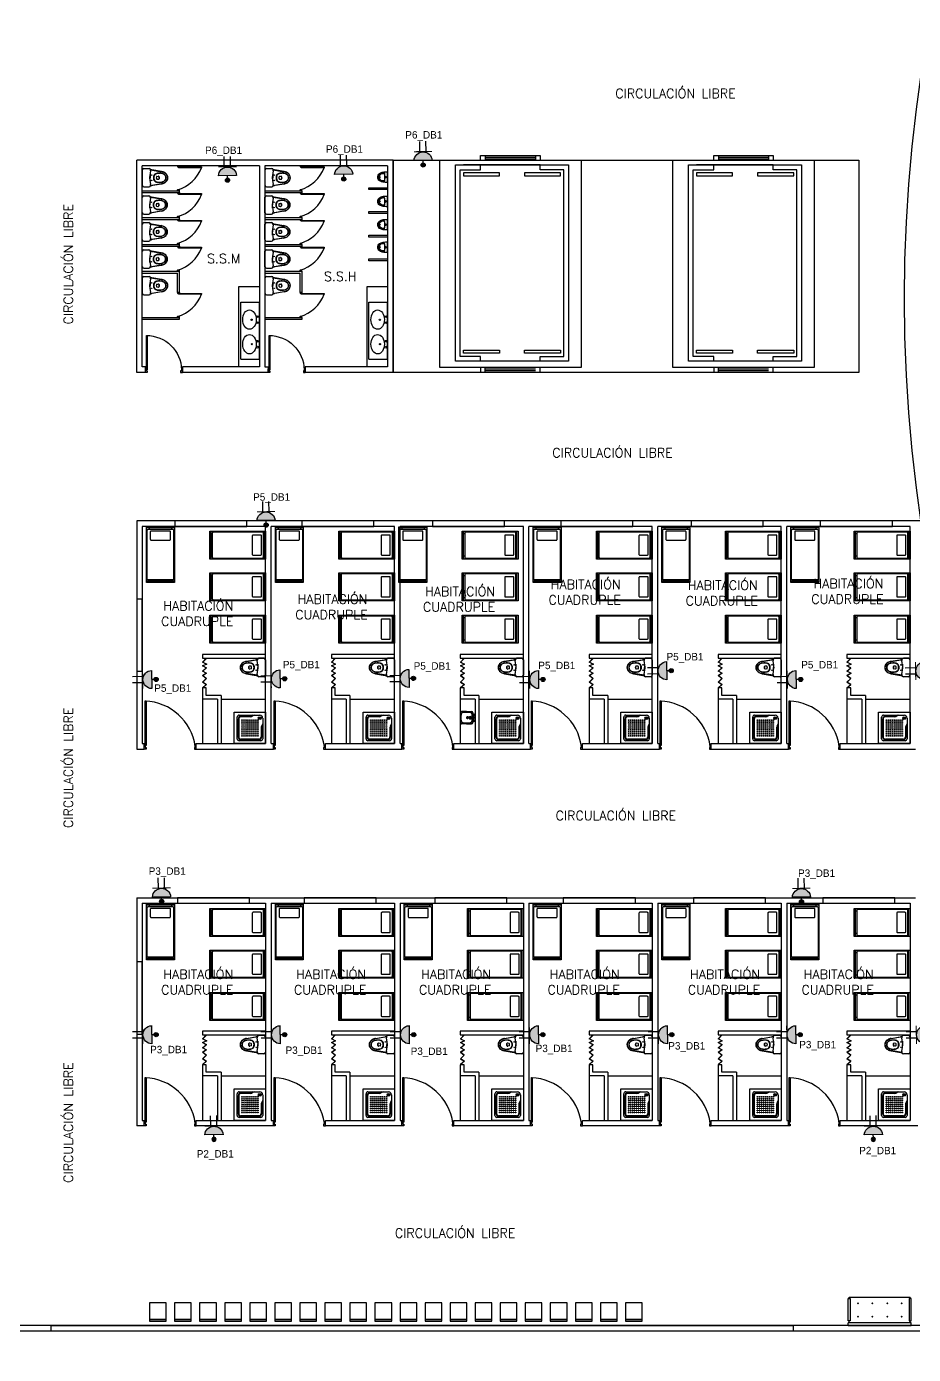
# Model space of a CAD drawing. Header units: metres. Extents: x -24 to 527, y -154 to 95.
# Drawn here: x 150.38 to 174.28, y 6.38 to 42.16 of the extents above; entities that cross this region are included whole.
import ezdxf

# ---------------------------------------------------------------- set-up
doc = ezdxf.new("R2010")
doc.units = ezdxf.units.M
doc.header["$MEASUREMENT"] = 0
doc.layers.add('a_sh_aparatos', color=4, linetype='Continuous', lineweight=18)
doc.layers.add('EQUIPO', color=1, linetype='Continuous', lineweight=0)
for name, color, linetype in [('ALMACEN', 10, 'Continuous'), ('AN-TEXTO', 3, 'Continuous'), ('AR-ASCENSOR', 4, 'Continuous'), ('AR-MOBILIRIO', 1, 'Continuous'), ('AR-MUROS', 6, 'Continuous'), ('AR-PUERTAS', 2, 'Continuous'), ('AR-VENTANAS', 2, 'Continuous'), ('E-quip', 2, 'Continuous'), ('S.H.', 2, 'Continuous'), ('Sanitarios', 2, 'Continuous')]:
    doc.layers.add(name, color=color, linetype=linetype)
doc.styles.add('REGULAR-2.5', font='romans.shx', dxfattribs={"height": 2.5})

# ---------------------------------------------------------------- blocks, each defined once
blk = doc.blocks.new('AR-ASCENSOR 2')
at = {"layer": 'AR-ASCENSOR'}
for p, q in [((-2, 0.3), (1.8, 0.3)), ((-1.7, 0.6), (-1.7, 0.3)), ((-1.7, 0.5), (1.5, 0.5)), ((-1.7, 0.4), (1.5, 0.4)), ((1.5, 0.6), (1.5, 0.3)), ((-1.7, -13.2), (-1.7, -12.9)), ((-1.7, -13), (1.5, -13)), ((-1.7, -13.1), (1.5, -13.1))]:
    blk.add_line(p, q, dxfattribs=at)
for points in [[(-2, -12.9), (-4.6, -12.9), (-4.6, 0.3), (-2, 0.3), (-2, 0.6), (1.8, 0.6), (1.8, 0.3), (4.4, 0.3), (4.4, -12.9), (1.8, -12.9)], [(-3.6, 0), (3.6, 0), (3.6, -12.5), (-3.6, -12.5)], [(-3.1, -0.5), (-3.1, -0.7), (-0.8, -0.7), (-0.8, -0.5)], [(0.8, -0.5), (0.8, -0.7), (3.1, -0.7), (3.1, -0.5)], [(-3.1, -11.8), (-0.8, -11.8), (-0.8, -12), (-3.1, -12)], [(0.8, -11.8), (3.1, -11.8), (3.1, -12), (0.8, -12)]]:
    blk.add_lwpolyline(points, close=True, dxfattribs=at)
for points in [[(-2, -12.5), (-2, -12.2), (-3.3, -12.2), (-3.3, -0.3), (-2, -0.3), (-2, 0)], [(1.8, -12.5), (1.8, -12.2), (3.3, -12.2), (3.3, -0.3), (1.8, -0.3), (1.8, 0), (-3.1, 0)], [(-2, -12.9), (-2, -13.2), (1.8, -13.2), (1.8, -12.9)]]:
    blk.add_lwpolyline(points, dxfattribs=at)
blk = doc.blocks.new('31643339')
at = {"layer": 'AR-MOBILIRIO'}
for p, q in [((0.038, 0.5), (0.038, -0.5)), ((1.95, 0.5), (1.95, -0.5)), ((0.038, 0.4), (0.087, 0.4)), ((1.9, 0.4), (1.95, 0.4)), ((0.038, -0.4), (0.087, -0.4)), ((1.9, -0.4), (1.95, -0.4))]:
    blk.add_line(p, q, dxfattribs=at)
blk.add_lwpolyline([(0, -0.5), (0, 0.5), (2, 0.5), (2, -0.5)], close=True, dxfattribs=at)
for points in [[(1.87, 0.475, -0.414214), (1.9, 0.445), (1.9, -0.445, -0.414214), (1.87, -0.475), (0.117, -0.475, -0.414214), (0.087, -0.445), (0.087, 0.445, -0.414214), (0.117, 0.475)], [(0.15, -0.332, 0.414214), (0.18, -0.362), (0.447, -0.362, 0.414214), (0.477, -0.332), (0.477, 0.333, 0.414214), (0.447, 0.363), (0.18, 0.363, 0.414214), (0.15, 0.333)]]:
    blk.add_lwpolyline(points, format="xyb", close=True, dxfattribs=at)
blk = doc.blocks.new('AR-PUERTA 2')
at = {"layer": 'AR-PUERTAS', "linetype": 'Continuous'}
for points in [[(-1.354, -0.058), (-1.354, -0.008), (-1.329, -0.008), (-1.329, 0.042), (-1.379, 0.042), (-1.379, -0.058)], [(-0.029, -0.008), (-0.029, 0.042), (0.021, 0.042), (0.021, -0.058), (-0.004, -0.058), (-0.004, -0.008)], [(-0.004, -0.058), (-0.004, -1.258), (-0.029, -1.258), (-0.029, -0.058)]]:
    blk.add_lwpolyline(points, close=True, dxfattribs=at)
blk.add_arc((0.061, 0.169), 1.428, 188.1236, 267.3924, dxfattribs=at)
blk = doc.blocks.new('silla')
for points in [[(-0.225, -0.023), (0.225, -0.023), (0.225, 0.023), (-0.225, 0.023)], [(-0.225, -0.473), (0.225, -0.473), (0.225, -0.023), (-0.225, -0.023)]]:
    blk.add_lwpolyline(points, close=True)
blk = doc.blocks.new('*U110')
at = {"layer": 'AR-MOBILIRIO', "rotation": 90}
blk.add_blockref('silla', (-0.225, 0), dxfattribs=at)
blk = doc.blocks.new('*U111')
at = {"layer": 'AR-MUROS', "color": 0, "linetype": 'ByBlock', "lineweight": -2}
for p in [(0, 12.825), (0, 12.15), (0, 11.475), (0, 10.8), (0, 10.125), (0, 9.45), (0, 8.775), (0, 8.1), (0, 7.425), (0, 6.75), (0, 6.075), (0, 5.4), (0, 4.725), (0, 4.05), (0, 3.375), (0, 2.7), (0, 2.025), (0, 1.35), (0, 0.675), (0, 0)]:
    blk.add_blockref('*U110', p, dxfattribs=at)
blk = doc.blocks.new('AR-PUERTA 1')
at = {"layer": 'AR-PUERTAS', "linetype": 'Continuous'}
for points in [[(0.954, 0.033), (0.954, 0.958), (0.929, 0.958), (0.929, 0.033)], [(0.004, 0.058), (0.004, 0.008), (0.029, 0.008), (0.029, -0.042), (-0.021, -0.042), (-0.021, 0.058)], [(0.929, 0.008), (0.929, -0.042), (0.979, -0.042), (0.979, 0.058), (0.954, 0.058), (0.954, 0.008)]]:
    blk.add_lwpolyline(points, close=True, dxfattribs=at)
blk.add_arc((0.954, 0.008), 0.949, 89.9989, 178.4932, dxfattribs=at)
blk = doc.blocks.new('AR-PUERTA DE BAÑOS')
at = {"layer": 'AR-PUERTAS', "linetype": 'Continuous'}
for p, q in [((1106.12, 652.977), (1106.17, 652.977)), ((1106.12, 652.977), (1106.12, 652.952)), ((1106.17, 652.952), (1106.12, 652.952)), ((1106.17, 652.977), (1106.17, 652.952)), ((1106.17, 652.33), (1106.12, 652.33)), ((1106.12, 652.305), (1106.12, 652.33)), ((1106.12, 652.305), (1106.17, 652.305)), ((1106.17, 652.305), (1106.17, 652.33))]:
    blk.add_line(p, q, dxfattribs=at)
blk.add_lwpolyline([(1106.145, 652.952), (1106.768, 652.952), (1106.768, 652.927), (1106.145, 652.927)], close=True, dxfattribs=at)
blk.add_arc((1105.848, 653.275), 0.983, 286.0894, 339.29, dxfattribs=at)
blk = doc.blocks.new('mueb')
at = {"layer": 'AR-MOBILIRIO'}
for p, q in [((354.197, 187.284), (354.197, 187.21)), ((355.897, 187.284), (354.197, 187.284)), ((354.197, 187.21), (355.897, 187.21)), ((354.251, 187.161), (354.197, 187.161)), ((354.197, 187.161), (354.197, 186.556)), ((354.224, 187.21), (354.224, 187.161)), ((354.251, 186.556), (354.251, 187.161)), ((355.842, 187.161), (355.897, 187.161)), ((355.842, 186.556), (355.842, 187.161)), ((355.87, 187.21), (355.87, 187.161)), ((355.897, 187.284), (355.897, 187.21)), ((355.897, 187.161), (355.897, 186.556)), ((354.468, 187.058), (354.444, 187.033)), ((354.468, 187.033), (354.444, 187.058)), ((354.859, 187.058), (354.834, 187.033)), ((354.859, 187.033), (354.834, 187.058)), ((355.232, 187.033), (355.257, 187.058)), ((355.232, 187.058), (355.257, 187.033)), ((355.623, 187.033), (355.647, 187.058)), ((355.623, 187.058), (355.647, 187.033)), ((354.197, 186.556), (354.251, 186.556)), ((354.197, 186.556), (354.251, 186.556)), ((354.224, 186.556), (354.224, 186.52)), ((354.224, 186.556), (354.224, 186.52)), ((355.87, 186.52), (354.224, 186.52)), ((354.468, 186.67), (354.444, 186.695)), ((354.468, 186.695), (354.444, 186.67)), ((354.859, 186.695), (354.834, 186.67)), ((354.859, 186.67), (354.834, 186.695)), ((355.232, 186.67), (355.257, 186.695)), ((355.232, 186.695), (355.257, 186.67)), ((355.623, 186.695), (355.647, 186.67)), ((355.623, 186.67), (355.647, 186.695)), ((355.897, 186.556), (355.842, 186.556)), ((355.87, 186.556), (355.87, 186.52))]:
    blk.add_line(p, q, dxfattribs=at)
blk = doc.blocks.new('LAVATORIO2 POZAS')
at = {"layer": 'AR-MOBILIRIO'}
for p, q in [((346.512, 176.233), (346.512, 176.967)), ((346.512, 176.967), (347.012, 176.967)), ((347.012, 175.428), (347.012, 176.967)), ((346.512, 175.433), (346.512, 176.233)), ((346.512, 175.428), (347.012, 175.428))]:
    blk.add_line(p, q, dxfattribs=at)
for centre, radius in [((346.805, 176.492), 0.0161), ((346.964, 176.575), 0.0226), ((346.964, 176.415), 0.0226), ((346.808, 175.832), 0.0161), ((346.964, 175.913), 0.0226), ((346.964, 175.753), 0.0226)]:
    blk.add_circle(centre, radius, dxfattribs=at)
for centre in [(346.746, 176.495), (346.746, 175.833)]:
    blk.add_ellipse(centre, major_axis=(-0.002, 0.261), ratio=0.699963, dxfattribs=at)
blk = doc.blocks.new('1p-toppiece')
at = {"layer": 'AR-MOBILIRIO'}
for p, q in [((-0.532, 0.174), (-0.265, 0.22)), ((-0.232, 0.219), (-0.531, 0.169)), ((-0.485, 0.003), (-0.485, 0.003)), ((-0.485, 0.003), (-0.485, 0.003)), ((-0.485, 0.003), (-0.485, 0.003)), ((-0.485, 0.003), (-0.485, 0.003)), ((-0.485, 0.003), (-0.485, 0.003)), ((-0.485, 0.003), (-0.485, 0.003)), ((-0.485, 0.003), (-0.485, 0.003)), ((-0.485, 0.003), (-0.485, 0.003)), ((-0.406, 0.039), (-0.443, 0.044)), ((-0.232, 0.22), (-0.232, 0.195)), ((-0.205, 0.008), (-0.232, 0.195)), ((-0.218, 0.098), (-0.218, 0.003)), ((-0.218, -0.093), (-0.218, 0.003)), ((-0.047, 0.26), (-0.192, 0.26)), ((-0.007, 0.22), (-0.007, -0.214)), ((-0.532, -0.169), (-0.265, -0.215)), ((-0.232, -0.214), (-0.531, -0.163)), ((-0.406, -0.034), (-0.443, -0.039)), ((-0.232, -0.189), (-0.205, -0.003)), ((-0.232, -0.189), (-0.232, -0.214)), ((-0.047, -0.254), (-0.192, -0.254))]:
    blk.add_line(p, q, dxfattribs=at)
blk.add_lwpolyline([(-0.467, -0.009, 0.139005), (-0.464, -0.009, 0.107089), (-0.461, -0.006, 0.080212), (-0.46, -0.002, 0.06796), (-0.459, 0.003, 0.06796), (-0.46, 0.007, 0.080212), (-0.461, 0.011, 0.107089), (-0.464, 0.014, 0.139005), (-0.467, 0.015, 0.139005), (-0.47, 0.014, 0.107089), (-0.473, 0.011, 0.080212), (-0.474, 0.007, 0.06796), (-0.475, 0.003, 0.06796), (-0.474, -0.002, 0.080212), (-0.473, -0.006, 0.107089), (-0.47, -0.009, 0.139005)], format="xyb", close=True, dxfattribs=at)
for centre in [(-0.26, 0.078), (-0.26, -0.072)]:
    blk.add_circle(centre, 0.008, dxfattribs=at)
for centre, radius, start, end in [((-0.545, -0.004), 0.165, 137.5273, 177.8064), ((-0.545, 0.009), 0.165, 182.1936, 222.4727), ((-0.545, -0.004), 0.159, 137.1746, 177.7477), ((-0.545, 0.009), 0.159, 182.2523, 222.8254), ((-0.518, -0.034), 0.206, 106.927, 136.493), ((-0.541, -0.003), 0.122, 134.1142, 177.24), ((-0.541, 0.008), 0.122, 182.76, 225.8858), ((-0.518, -0.034), 0.2, 106.5054, 136.1127), ((-0.541, -0.003), 0.115, 133.4423, 177.1285), ((-0.541, 0.008), 0.115, 182.8715, 226.5577), ((-0.519, -0.031), 0.157, 102.7254, 132.8308), ((-0.52, -0.03), 0.15, 101.8667, 132.1155), ((-0.482, -0.117), 0.296, 99.7929, 108.8085), ((-0.482, -0.12), 0.292, 99.5848, 108.4322), ((-0.482, -0.148), 0.279, 90.6669, 104.9929), ((-0.482, -0.156), 0.281, 90.6819, 104.1933), ((-0.474, -0.297), 0.428, 81.7587, 91.4179), ((-0.488, -0.362), 0.487, 81.705, 89.6761), ((-0.434, 0.003), 0.0456, 126.1832, 180), ((-0.434, 0.003), 0.0456, 180, 233.8168), ((-0.447, 0.019), 0.025, 82.2348, 126.1832), ((-0.434, -0.002), 0.123, 44.007, 82.2929), ((-0.431, -0.004), 0.132, 44.3018, 82.295), ((-0.408, 0.024), 0.015, 13.7696, 82.2348), ((-0.495, 0.003), 0.105, 0, 13.7696), ((-0.495, 0.003), 0.105, 346.2304, 0), ((-0.46, 0.006), 0.138, 358.6352, 34.0042), ((-0.46, -0.001), 0.138, 325.9958, 1.3648), ((-0.441, 0.008), 0.132, 357.4666, 37.446), ((-0.441, -0.003), 0.132, 322.554, 2.5334), ((-0.24, 0.073), 0.15, 87.0389, 99.7929), ((-0.192, 0.22), 0.04, 90, 180), ((-0.244, 0.003), 0.04, 351.6776, 8.3142), ((-0.047, 0.22), 0.04, 0, 90), ((-0.518, 0.039), 0.206, 223.507, 253.073), ((-0.518, 0.039), 0.2, 223.8873, 253.4946), ((-0.519, 0.036), 0.157, 227.1692, 257.2746), ((-0.52, 0.036), 0.15, 227.8845, 258.1333), ((-0.482, 0.122), 0.296, 251.1915, 260.2071), ((-0.482, 0.125), 0.292, 251.5678, 260.4152), ((-0.482, 0.153), 0.279, 255.0071, 269.3331), ((-0.482, 0.161), 0.281, 255.8067, 269.3181), ((-0.488, 0.368), 0.487, 270.3239, 278.295), ((-0.474, 0.302), 0.428, 268.5821, 278.2413), ((-0.447, -0.014), 0.025, 233.8168, 277.7652), ((-0.434, 0.007), 0.123, 277.7071, 315.993), ((-0.431, 0.009), 0.132, 277.705, 315.6982), ((-0.408, -0.019), 0.015, 277.7652, 346.2304), ((-0.24, -0.067), 0.15, 260.2071, 272.966), ((-0.192, -0.214), 0.04, 180, 270), ((-0.047, -0.214), 0.04, 270, 360)]:
    blk.add_arc(centre, radius, start, end, dxfattribs=at)
blk = doc.blocks.new('UR-UR')
at = {"layer": 'AR-MOBILIRIO'}
blk.add_line((-0.145, 0), (0.145, 0), dxfattribs=at)
blk.add_circle((0, -0.05), 0.0175, dxfattribs=at)
for centre, radius, start, end in [((1.254, 0.053), 1.4, 182.1803, 186.902), ((0.083, -0.089), 0.22, 186.902, 214.3731), ((-0.105, -0.111), 0.025, 96.1787, 179.6284), ((0, -1.08), 1, 90, 96.1787), ((-0.08, -0.108), 0.025, 94.7005, 178.5474), ((0.055, -0.112), 0.16, 178.5474, 216.6603), ((0.04, -0.12), 0.14, 170.4634, 186.3292), ((0, -0.124), 0.1, 186.3292, 270), ((0, -0.145), 0.12, 214.3731, 270), ((-0.049, -0.105), 0.05, 162.6845, 170.4634), ((0, -0.155), 0.09, 215.476, 270), ((0, -0.225), 0.025, 90, 170.5862), ((0, -1.08), 1, 83.8213, 90), ((0, -0.124), 0.1, 270, 353.6708), ((0, -0.225), 0.025, 9.4138, 90), ((0, -0.155), 0.09, 270, 324.524), ((0, -0.145), 0.12, 270, 325.6269), ((-0.055, -0.112), 0.16, 323.3397, 1.4526), ((0.08, -0.108), 0.025, 1.4526, 85.2995), ((0.049, -0.105), 0.05, 9.5366, 17.3155), ((-0.04, -0.12), 0.14, 353.6708, 9.5366), ((-0.083, -0.089), 0.22, 325.6269, 353.098), ((0.105, -0.111), 0.025, 0.3716, 83.8213), ((-1.254, 0.053), 1.4, 353.098, 357.8197)]:
    blk.add_arc(centre, radius, start, end, dxfattribs=at)
blk = doc.blocks.new('AR-PUERTA ACORDION')
at = {"layer": 'AR-PUERTAS'}
blk.add_lwpolyline([(-0.386, 0.049), (-0.288, -0.046), (-0.235, 0.057), (-0.185, -0.044), (-0.129, 0.054), (-0.046, -0.045), (0.01, 0.056), (0.073, -0.046), (0.158, 0.053), (0.252, -0.046), (0.317, 0.054), (0.41, -0.047), (0.41, -0.054), (0.318, 0.046), (0.253, -0.054), (0.158, 0.046), (0.072, -0.054), (0.01, 0.046), (-0.045, -0.054), (-0.128, 0.046), (-0.185, -0.054), (-0.235, 0.046), (-0.287, -0.054), (-0.39, 0.046)], close=True, dxfattribs=at)
blk = doc.blocks.new('A$C374E0E50')
at = {"layer": 'AR-MOBILIRIO', "ltscale": 0.5}
for p, q in [((0.1, 0), (-0.1, 0)), ((-0.196, -0.276), (-0.196, -0.115)), ((-0.196, -0.276), (-0.196, -0.436)), ((-0.186, -0.276), (-0.186, -0.115)), ((-0.186, -0.276), (-0.186, -0.436)), ((-0.156, -0.075), (-0.015, -0.075)), ((-0.156, -0.085), (-0.015, -0.085)), ((-0.015, -0.05), (-0.1, -0.05)), ((-0.015, -0.025), (-0.015, -0.222)), ((0.015, -0.025), (0.015, -0.222)), ((0.1, -0.05), (0.015, -0.05)), ((0.015, -0.075), (0.156, -0.075)), ((0.015, -0.085), (0.156, -0.085)), ((0.186, -0.276), (0.186, -0.115)), ((0.186, -0.276), (0.186, -0.436)), ((0.196, -0.276), (0.196, -0.115)), ((0.196, -0.276), (0.196, -0.436)), ((-0.156, -0.466), (0.156, -0.466)), ((-0.156, -0.476), (0.156, -0.476))]:
    blk.add_line(p, q, dxfattribs=at)
for centre in [(-0.1, -0.025), (0.1, -0.025)]:
    blk.add_circle(centre, 0.025, dxfattribs=at)
for centre, radius, start, end in [((-0.156, -0.115), 0.04, 90, 180), ((-0.156, -0.115), 0.03, 90, 180), ((0.579, -0.276), 0.75, 171.3003, 188.6997), ((-0.089, -0.173), 0.075, 97.2543, 171.3003), ((-0.089, -0.378), 0.075, 188.6997, 262.7457), ((-0.003, -0.843), 0.75, 90.8855, 97.2543), ((0, -0.162), 0.038, 113.2496, 246.7504), ((0, -0.25), 0.03, 119.582, 60.418), ((0, -0.162), 0.0275, 123.0557, 236.9443), ((0, -0.025), 0.015, 0, 180), ((0, -0.222), 0.015, 180, 0), ((-0.003, -0.843), 0.75, 82.3964, 88.5935), ((0, -0.162), 0.038, 293.2496, 66.7504), ((0, -0.162), 0.0275, 303.0557, 56.9443), ((0.086, -0.174), 0.075, 8.654, 82.3964), ((0.086, -0.377), 0.075, 277.6036, 351.346), ((0.156, -0.115), 0.04, 0, 90), ((0.156, -0.115), 0.03, 0, 90), ((-0.581, -0.276), 0.75, 351.346, 8.654), ((-0.156, -0.436), 0.04, 180, 270), ((-0.156, -0.436), 0.03, 180, 270), ((-0.003, 0.292), 0.75, 262.7457, 270), ((-0.003, 0.292), 0.75, 270, 277.6036), ((0.156, -0.436), 0.03, 269.9651, 0), ((0.156, -0.436), 0.04, 270, 0)]:
    blk.add_arc(centre, radius, start, end, dxfattribs=at)
blk = doc.blocks.new('A$C05366594')
at = {"layer": 'AR-MOBILIRIO', "linetype": 'Continuous'}
for p, q in [((0, 0), (0, 0.72)), ((0, 0.72), (0.72, 0.72)), ((0.113, 0.653), (0.585, 0.653)), ((0.367, 0.63), (0.158, 0.63)), ((0.428, 0.653), (0.397, 0.637)), ((0.72, 0.72), (0.72, 0)), ((0.068, 0.113), (0.068, 0.608)), ((0.09, 0.563), (0.09, 0.158)), ((0.63, 0.367), (0.63, 0.158)), ((0.653, 0.428), (0.637, 0.397)), ((0.653, 0.585), (0.653, 0.113)), ((0.72, 0), (0, 0)), ((0.608, 0.068), (0.113, 0.068)), ((0.563, 0.09), (0.158, 0.09))]:
    blk.add_line(p, q, dxfattribs=at)
at = {"layer": 'AR-MOBILIRIO', "color": 250}
for p, q in [((0.367, 0.617), (0.158, 0.617)), ((0.458, 0.653), (0.403, 0.625)), ((0.104, 0.563), (0.104, 0.158)), ((0.617, 0.367), (0.617, 0.158)), ((0.653, 0.458), (0.625, 0.403)), ((0.563, 0.104), (0.158, 0.104))]:
    blk.add_line(p, q, dxfattribs=at)
at = {"layer": 'AR-MOBILIRIO', "linetype": 'Continuous'}
for centre, major_axis, start_param, end_param in [((0.113, 0.608), (0.0318, 0.0318), 0.785398, 2.356194), ((0.158, 0.563), (0.0477, 0.0477), 0.785398, 2.356194), ((0.367, 0.698), (0.0477, 0.0477), 3.926991, 4.390638), ((0.585, 0.585), (0.0477, 0.0477), 5.497787, 7.068583), ((0.698, 0.367), (-0.0477, 0.0477), 0.321751, 0.785398), ((0.113, 0.113), (-0.0318, 0.0318), 0.785398, 2.356194), ((0.158, 0.158), (-0.0477, 0.0477), 0.785398, 2.356194), ((0.158, 0.158), (-0.0477, 0.0477), 0.785398, 2.356194), ((0.563, 0.158), (0.0477, 0.0477), 3.926991, 5.497787), ((0.608, 0.113), (-0.0318, 0.0318), 2.356194, 3.926991)]:
    blk.add_ellipse(centre, major_axis=major_axis, ratio=1, start_param=start_param, end_param=end_param, dxfattribs=at)
at = {"layer": 'AR-MOBILIRIO', "color": 250}
for centre, major_axis, start_param, end_param in [((0.158, 0.563), (-0.0382, 0.0382), -0.785398, 0.785398), ((0.367, 0.698), (0.0573, 0.0573), 3.926991, 4.390638), ((0.585, 0.585), (0.0223, 0.0223), 0.785398, 7.068583), ((0.18, 0.54), (-0.00636, 0.00636), -0.785398, 5.497787), ((0.18, 0.495), (-0.00636, 0.00636), -0.785398, 5.497787), ((0.18, 0.45), (-0.00636, 0.00636), -0.785398, 5.497787), ((0.18, 0.405), (-0.00636, 0.00636), -0.785398, 5.497787), ((0.18, 0.36), (-0.00636, 0.00636), -0.785398, 5.497787), ((0.18, 0.315), (-0.00636, 0.00636), -0.785398, 5.497787), ((0.225, 0.54), (0.00636, 0.00636), 0.785398, 7.068583), ((0.225, 0.495), (0.00636, 0.00636), 0.785398, 7.068583), ((0.225, 0.45), (0.00636, 0.00636), 0.785398, 7.068583), ((0.225, 0.405), (0.00636, 0.00636), 0.785398, 7.068583), ((0.225, 0.36), (0.00636, 0.00636), 0.785398, 7.068583), ((0.225, 0.315), (0.00636, 0.00636), 0.785398, 7.068583), ((0.27, 0.54), (0.00636, 0.00636), 0.785398, 7.068583), ((0.27, 0.495), (0.00636, 0.00636), 0.785398, 7.068583), ((0.27, 0.45), (0.00636, 0.00636), 0.785398, 7.068583), ((0.27, 0.405), (0.00636, 0.00636), 0.785398, 7.068583), ((0.27, 0.36), (0.00636, 0.00636), 0.785398, 7.068583), ((0.27, 0.315), (0.00636, 0.00636), 0.785398, 7.068583), ((0.315, 0.54), (-0.00636, 0.00636), -0.785398, 5.497787), ((0.315, 0.495), (-0.00636, 0.00636), -0.785398, 5.497787), ((0.315, 0.45), (-0.00636, 0.00636), -0.785398, 5.497787), ((0.315, 0.36), (-0.00636, 0.00636), -0.785398, 5.497787), ((0.315, 0.315), (-0.00636, 0.00636), -0.785398, 5.497787), ((0.315, 0.405), (-0.00636, 0.00636), -0.785398, 5.497787), ((0.36, 0.54), (-0.00636, 0.00636), -0.785398, 5.497787), ((0.36, 0.495), (-0.00636, 0.00636), -0.785398, 5.497787), ((0.36, 0.45), (-0.00636, 0.00636), -0.785398, 5.497787), ((0.36, 0.405), (-0.00636, 0.00636), -0.785398, 5.497787), ((0.36, 0.36), (-0.00636, 0.00636), -0.785398, 5.497787), ((0.36, 0.315), (-0.00636, 0.00636), -0.785398, 5.497787), ((0.405, 0.54), (-0.00636, 0.00636), -0.785398, 5.497787), ((0.405, 0.495), (-0.00636, 0.00636), -0.785398, 5.497787), ((0.405, 0.45), (-0.00636, 0.00636), -0.785398, 5.497787), ((0.405, 0.405), (-0.00636, 0.00636), -0.785398, 5.497787), ((0.405, 0.36), (-0.00636, 0.00636), -0.785398, 5.497787), ((0.405, 0.315), (-0.00636, 0.00636), -0.785398, 5.497787), ((0.45, 0.54), (0.00636, 0.00636), 0.785398, 7.068583), ((0.45, 0.495), (0.00636, 0.00636), 0.785398, 7.068583), ((0.45, 0.45), (0.00636, 0.00636), 0.785398, 7.068583), ((0.45, 0.405), (0.00636, 0.00636), 0.785398, 7.068583), ((0.45, 0.36), (0.00636, 0.00636), 0.785398, 7.068583), ((0.45, 0.315), (0.00636, 0.00636), 0.785398, 7.068583), ((0.495, 0.54), (0.00636, 0.00636), 0.785398, 7.068583), ((0.495, 0.495), (0.00636, 0.00636), 0.785398, 7.068583), ((0.495, 0.45), (0.00636, 0.00636), 0.785398, 7.068583), ((0.495, 0.405), (0.00636, 0.00636), 0.785398, 7.068583), ((0.495, 0.36), (0.00636, 0.00636), 0.785398, 7.068583), ((0.495, 0.315), (0.00636, 0.00636), 0.785398, 7.068583), ((0.54, 0.54), (-0.00636, 0.00636), -0.785398, 5.497787), ((0.54, 0.495), (-0.00636, 0.00636), -0.785398, 5.497787), ((0.54, 0.45), (-0.00636, 0.00636), -0.785398, 5.497787), ((0.54, 0.36), (-0.00636, 0.00636), -0.785398, 5.497787), ((0.54, 0.315), (-0.00636, 0.00636), -0.785398, 5.497787), ((0.54, 0.405), (-0.00636, 0.00636), -0.785398, 5.497787), ((0.585, 0.585), (-0.00955, 0.00955), -0.785398, 5.497787), ((0.576, 0.585), (0.00286, 0.00286), 0.785398, 7.068583), ((0.581, 0.592), (0.00286, 0.00286), 0.785398, 7.068583), ((0.581, 0.578), (0.00286, 0.00286), 0.785398, 7.068583), ((0.589, 0.592), (0.00286, 0.00286), 0.785398, 7.068583), ((0.589, 0.578), (0.00286, 0.00286), 0.785398, 7.068583), ((0.594, 0.585), (0.00286, 0.00286), 0.785398, 7.068583), ((0.698, 0.367), (-0.0573, 0.0573), 0.321751, 0.785398), ((0.158, 0.158), (-0.0382, 0.0382), 0.785398, 2.356194), ((0.158, 0.158), (0.0382, 0.0382), 2.356194, 3.926991), ((0.18, 0.27), (-0.00636, 0.00636), -0.785398, 5.497787), ((0.18, 0.225), (-0.00636, 0.00636), -0.785398, 5.497787), ((0.18, 0.18), (-0.00636, 0.00636), -0.785398, 5.497787), ((0.225, 0.27), (0.00636, 0.00636), 0.785398, 7.068583), ((0.225, 0.225), (0.00636, 0.00636), 0.785398, 7.068583), ((0.225, 0.18), (0.00636, 0.00636), 0.785398, 7.068583), ((0.27, 0.27), (0.00636, 0.00636), 0.785398, 7.068583), ((0.27, 0.225), (0.00636, 0.00636), 0.785398, 7.068583), ((0.27, 0.18), (0.00636, 0.00636), 0.785398, 7.068583), ((0.315, 0.27), (-0.00636, 0.00636), -0.785398, 5.497787), ((0.315, 0.225), (-0.00636, 0.00636), -0.785398, 5.497787), ((0.315, 0.18), (-0.00636, 0.00636), -0.785398, 5.497787), ((0.36, 0.27), (-0.00636, 0.00636), -0.785398, 5.497787), ((0.36, 0.225), (-0.00636, 0.00636), -0.785398, 5.497787), ((0.36, 0.18), (-0.00636, 0.00636), -0.785398, 5.497787), ((0.405, 0.27), (-0.00636, 0.00636), -0.785398, 5.497787), ((0.405, 0.225), (-0.00636, 0.00636), -0.785398, 5.497787), ((0.405, 0.18), (-0.00636, 0.00636), -0.785398, 5.497787), ((0.45, 0.27), (0.00636, 0.00636), 0.785398, 7.068583), ((0.45, 0.225), (0.00636, 0.00636), 0.785398, 7.068583), ((0.45, 0.18), (0.00636, 0.00636), 0.785398, 7.068583), ((0.495, 0.27), (0.00636, 0.00636), 0.785398, 7.068583), ((0.495, 0.225), (0.00636, 0.00636), 0.785398, 7.068583), ((0.495, 0.18), (0.00636, 0.00636), 0.785398, 7.068583), ((0.54, 0.27), (-0.00636, 0.00636), -0.785398, 5.497787), ((0.54, 0.225), (-0.00636, 0.00636), -0.785398, 5.497787), ((0.54, 0.18), (-0.00636, 0.00636), -0.785398, 5.497787), ((0.563, 0.158), (0.0382, 0.0382), 3.926991, 5.497787)]:
    blk.add_ellipse(centre, major_axis=major_axis, ratio=1, start_param=start_param, end_param=end_param, dxfattribs=at)
blk = doc.blocks.new('16A twin WP')
at = {"ltscale": 8}
h = blk.add_hatch(color=256, dxfattribs=at)
edge = h.paths.add_edge_path()
edge.add_ellipse((17.4, -1), major_axis=(0.2, 17.4), ratio=1, start_angle=273.7089, end_angle=447.4296, ccw=False)
edge.add_line((34.8, 0), (0, 0))
h = blk.add_hatch(color=256, dxfattribs=at)
edge = h.paths.add_edge_path()
edge.add_ellipse((17.4, -8.7), major_axis=(-2.81, 2.81), ratio=1, start_angle=0, end_angle=360)
for p, q in [((11.5, 16.9), (11.5, 36.5)), ((23.3, 16.9), (23.3, 36.5)), ((34.8, 0), (0, 0)), ((17.4, -4.7), (17.4, 0))]:
    blk.add_line(p, q, dxfattribs=at)
at = {"ltscale": 8, "const_width": 2}
blk.add_lwpolyline([(34.8, 16.9), (0, 16.9)], dxfattribs=at)
at = {"ltscale": 8, "extrusion": (0, 0, -1)}
blk.add_ellipse((17.4, -1), major_axis=(0.2, 17.4), ratio=1, start_param=-1.525934, end_param=1.506063, dxfattribs=at)
at = {"ltscale": 8}
blk.add_ellipse((17.4, -8.7), major_axis=(-2.81, 2.81), ratio=1, start_param=3.926991, end_param=10.210176, dxfattribs=at)

msp = doc.modelspace()

# ---------------------------------------------------------------- linework, layer by layer
at = {"layer": 'AR-MUROS'}
for p, q in [((153.349, 32.84), (153.349, 38.56)), ((153.499, 32.99), (153.499, 38.41)), ((153.499, 37.738), (154.499, 37.738)), ((153.499, 37.688), (154.499, 37.688)), ((154.499, 37.688), (154.499, 37.738)), ((156.803, 37.738), (157.803, 37.738)), ((156.803, 37.688), (157.803, 37.688)), ((157.803, 37.688), (157.803, 37.738)), ((153.499, 37.016), (154.499, 37.016)), ((153.499, 36.966), (154.499, 36.966)), ((154.499, 36.966), (154.499, 37.016)), ((156.803, 37.016), (157.803, 37.016)), ((156.803, 36.966), (157.803, 36.966)), ((157.803, 36.966), (157.803, 37.016)), ((153.499, 36.294), (154.499, 36.294)), ((153.499, 36.244), (154.499, 36.244)), ((154.499, 36.244), (154.499, 36.294)), ((156.803, 36.294), (157.803, 36.294)), ((156.803, 36.244), (157.803, 36.244)), ((157.803, 36.244), (157.803, 36.294)), ((153.499, 35.572), (154.499, 35.572)), ((153.499, 35.522), (154.449, 35.522)), ((154.449, 34.998), (154.449, 35.522)), ((154.499, 35.522), (154.499, 35.572)), ((154.499, 34.998), (154.499, 35.522)), ((156.803, 35.572), (157.803, 35.572)), ((156.803, 35.522), (157.753, 35.522)), ((157.753, 34.998), (157.753, 35.522)), ((157.803, 35.522), (157.803, 35.572)), ((157.803, 34.998), (157.803, 35.522)), ((153.499, 34.326), (154.499, 34.326)), ((153.499, 34.276), (154.499, 34.276)), ((154.499, 34.276), (154.499, 34.326)), ((156.803, 34.326), (157.803, 34.326)), ((156.803, 34.276), (157.803, 34.276)), ((157.803, 34.276), (157.803, 34.326)), ((153.349, 28.84), (153.349, 22.69)), ((191.704, 28.84), (153.349, 28.84)), ((153.499, 28.69), (153.499, 22.84)), ((155.123, 24.34), (155.123, 24.04)), ((155.223, 24.34), (155.123, 24.34)), ((155.223, 24.14), (155.223, 24.34)), ((158.596, 24.34), (158.596, 24.04)), ((158.696, 24.34), (158.596, 24.34)), ((158.696, 24.14), (158.696, 24.34)), ((162.069, 24.34), (162.069, 24.04)), ((162.169, 24.34), (162.069, 24.34)), ((162.169, 24.14), (162.169, 24.34)), ((165.542, 24.34), (165.542, 24.04)), ((165.642, 24.34), (165.542, 24.34)), ((165.642, 24.14), (165.642, 24.34)), ((169.016, 24.34), (169.016, 24.04)), ((169.116, 24.34), (169.016, 24.34)), ((169.116, 24.14), (169.116, 24.34)), ((172.489, 24.34), (172.489, 24.04)), ((172.589, 24.34), (172.489, 24.34)), ((172.589, 24.14), (172.589, 24.34)), ((155.123, 24.04), (155.123, 22.84)), ((155.522, 24.04), (155.522, 22.84)), ((155.622, 24.14), (155.622, 22.84)), ((158.596, 24.04), (158.596, 22.84)), ((158.995, 24.04), (158.995, 22.84)), ((159.095, 24.14), (159.095, 22.84)), ((162.069, 24.04), (162.069, 22.84)), ((162.468, 24.04), (162.468, 22.84)), ((162.568, 24.14), (162.568, 22.84)), ((165.542, 24.04), (165.542, 22.84)), ((165.942, 24.04), (165.942, 22.84)), ((166.042, 24.14), (166.042, 22.84)), ((169.016, 24.04), (169.016, 22.84)), ((169.415, 24.04), (169.415, 22.84)), ((169.515, 24.14), (169.515, 22.84)), ((172.489, 24.04), (172.489, 22.84)), ((172.888, 24.04), (172.888, 22.84)), ((172.988, 24.14), (172.988, 22.84)), ((153.349, 18.69), (153.349, 12.54)), ((153.499, 18.54), (153.499, 12.69)), ((155.123, 14.19), (155.123, 13.89)), ((155.223, 14.19), (155.123, 14.19)), ((155.223, 13.99), (155.223, 14.19)), ((155.622, 13.99), (155.622, 12.69)), ((158.596, 14.19), (158.596, 13.89)), ((158.696, 14.19), (158.596, 14.19)), ((158.696, 13.99), (158.696, 14.19)), ((159.095, 13.99), (159.095, 12.69)), ((162.069, 14.19), (162.069, 13.89)), ((162.169, 14.19), (162.069, 14.19)), ((162.169, 13.99), (162.169, 14.19)), ((162.568, 13.99), (162.568, 12.69)), ((165.542, 14.19), (165.542, 13.89)), ((165.642, 14.19), (165.542, 14.19)), ((165.642, 13.99), (165.642, 14.19)), ((166.042, 13.99), (166.042, 12.69)), ((169.016, 14.19), (169.016, 13.89)), ((169.116, 14.19), (169.016, 14.19)), ((169.116, 13.99), (169.116, 14.19)), ((169.515, 13.99), (169.515, 12.69)), ((172.489, 14.19), (172.489, 13.89)), ((172.589, 14.19), (172.489, 14.19)), ((172.589, 13.99), (172.589, 14.19)), ((172.988, 13.99), (172.988, 12.69)), ((155.123, 13.89), (155.123, 12.69)), ((155.522, 13.89), (155.522, 12.69)), ((158.596, 13.89), (158.596, 12.69)), ((158.995, 13.89), (158.995, 12.69)), ((162.069, 13.89), (162.069, 12.69)), ((162.468, 13.89), (162.468, 12.69)), ((165.542, 13.89), (165.542, 12.69)), ((165.942, 13.89), (165.942, 12.69)), ((169.016, 13.89), (169.016, 12.69)), ((169.415, 13.89), (169.415, 12.69)), ((172.489, 13.89), (172.489, 12.69)), ((172.888, 13.89), (172.888, 12.69))]:
    msp.add_line(p, q, dxfattribs=at)
for points in [[(160.257, 38.56), (153.349, 38.56)], [(156.653, 38.41), (153.499, 38.41)], [(156.803, 38.41), (156.803, 32.99), (156.889, 32.99), (156.889, 32.84), (156.565, 32.84), (154.583, 32.84)], [(156.653, 38.41), (156.653, 32.99), (156.565, 32.99), (154.583, 32.99)], [(160.107, 38.41), (156.803, 38.41)], [(160.107, 38.41), (160.107, 32.99)], [(160.257, 38.56), (160.257, 32.84)], [(160.107, 37.77), (159.607, 37.77), (159.607, 37.82), (160.107, 37.82)], [(160.107, 37.13), (159.607, 37.13), (159.607, 37.18), (160.107, 37.18)], [(160.107, 36.49), (159.607, 36.49), (159.607, 36.54), (160.107, 36.54)], [(160.107, 35.85), (159.607, 35.85), (159.607, 35.9), (160.107, 35.9)], [(156.653, 32.99), (156.103, 32.99), (156.103, 35.159), (156.653, 35.159)], [(160.107, 32.99), (159.557, 32.99), (159.557, 35.159), (160.107, 35.159)], [(154.499, 34.998), (154.449, 34.998)], [(157.803, 34.998), (157.753, 34.998)], [(153.583, 32.99), (153.499, 32.99)], [(153.583, 32.84), (153.583, 32.99)], [(154.583, 32.99), (154.583, 32.84)], [(160.107, 32.99), (157.889, 32.99)], [(157.889, 32.99), (157.889, 32.84)], [(153.583, 32.84), (153.349, 32.84)], [(160.257, 32.84), (157.889, 32.84)], [(172.807, 28.84), (153.349, 28.84)], [(156.822, 28.69), (153.499, 28.69)], [(154.953, 22.84), (156.822, 22.84), (156.822, 28.69)], [(160.295, 28.69), (156.972, 28.69)], [(156.972, 22.84), (156.972, 28.69)], [(158.433, 22.84), (160.295, 22.84), (160.295, 28.69)], [(163.768, 28.69), (160.445, 28.69)], [(160.445, 22.84), (160.445, 28.69)], [(161.896, 22.84), (163.768, 22.84), (163.768, 28.69)], [(167.242, 28.69), (163.918, 28.69)], [(163.918, 22.84), (163.918, 28.69)], [(165.36, 22.84), (167.242, 22.84), (167.242, 28.69)], [(170.715, 28.69), (167.392, 28.69)], [(167.392, 22.84), (167.392, 28.69)], [(168.833, 22.84), (170.715, 22.84), (170.715, 28.69)], [(174.188, 28.69), (170.865, 28.69)], [(170.865, 22.84), (170.865, 28.69)], [(172.309, 22.84), (174.188, 22.84), (174.188, 28.69)], [(156.822, 25.24), (155.123, 25.24), (155.123, 25.14), (156.822, 25.14)], [(160.295, 25.24), (158.596, 25.24), (158.596, 25.14), (160.295, 25.14)], [(163.768, 25.24), (162.069, 25.24), (162.069, 25.14), (163.768, 25.14)], [(167.242, 25.24), (165.542, 25.24), (165.542, 25.14), (167.242, 25.14)], [(170.715, 25.24), (169.016, 25.24), (169.016, 25.14), (170.715, 25.14)], [(174.188, 25.24), (172.489, 25.24), (172.489, 25.14), (174.188, 25.14)], [(155.522, 24.04), (155.123, 24.04)], [(155.622, 24.14), (155.223, 24.14)], [(155.622, 24.04), (156.822, 24.04)], [(158.995, 24.04), (158.596, 24.04)], [(159.095, 24.14), (158.696, 24.14)], [(159.095, 24.04), (160.295, 24.04)], [(162.468, 24.04), (162.069, 24.04)], [(162.568, 24.14), (162.169, 24.14)], [(162.568, 24.04), (163.768, 24.04)], [(165.942, 24.04), (165.542, 24.04)], [(166.042, 24.14), (165.642, 24.14)], [(166.042, 24.04), (167.242, 24.04)], [(169.415, 24.04), (169.016, 24.04)], [(169.515, 24.14), (169.116, 24.14)], [(169.515, 24.04), (170.715, 24.04)], [(172.888, 24.04), (172.489, 24.04)], [(172.988, 24.14), (172.589, 24.14)], [(172.988, 24.04), (174.188, 24.04)], [(237.138, 23.827), (237.138, 7.011), (149.199, 7.011)], [(153.349, 22.69), (153.553, 22.69)], [(153.499, 22.84), (153.553, 22.84)], [(153.553, 22.69), (153.553, 22.84)], [(154.953, 22.69), (154.953, 22.84)], [(154.953, 22.69), (156.972, 22.69)], [(156.972, 22.84), (157.033, 22.84)], [(156.972, 22.69), (157.033, 22.69)], [(157.033, 22.69), (157.033, 22.84)], [(158.433, 22.69), (158.433, 22.84)], [(158.433, 22.69), (160.445, 22.69)], [(160.445, 22.84), (160.496, 22.84)], [(160.445, 22.69), (160.496, 22.69)], [(160.496, 22.69), (160.496, 22.84)], [(161.896, 22.69), (161.896, 22.84)], [(161.896, 22.69), (163.918, 22.69)], [(163.918, 22.84), (163.96, 22.84)], [(163.918, 22.69), (163.96, 22.69)], [(163.96, 22.69), (163.96, 22.84)], [(165.36, 22.69), (165.36, 22.84)], [(165.36, 22.69), (167.392, 22.69)], [(167.392, 22.84), (167.433, 22.84)], [(167.392, 22.69), (167.433, 22.69)], [(167.433, 22.69), (167.433, 22.84)], [(168.833, 22.69), (168.833, 22.84)], [(168.833, 22.69), (170.865, 22.69)], [(170.865, 22.84), (170.909, 22.84)], [(170.865, 22.69), (170.909, 22.69)], [(170.909, 22.69), (170.909, 22.84)], [(172.309, 22.69), (172.309, 22.84)], [(172.309, 22.69), (174.338, 22.69)], [(153.349, 18.69), (156.972, 18.69)], [(156.972, 18.69), (160.445, 18.69)], [(160.445, 18.69), (163.918, 18.69)], [(163.918, 18.69), (167.392, 18.69)], [(167.392, 18.69), (170.865, 18.69)], [(170.865, 18.69), (174.338, 18.69)], [(153.499, 18.54), (156.822, 18.54), (156.822, 12.69)], [(156.972, 18.54), (156.972, 12.69)], [(156.972, 18.54), (160.295, 18.54), (160.295, 12.69)], [(160.445, 18.54), (160.445, 12.69)], [(160.445, 18.54), (163.768, 18.54), (163.768, 12.69)], [(163.918, 18.54), (163.918, 12.69)], [(163.918, 18.54), (167.242, 18.54), (167.242, 12.69)], [(167.392, 18.54), (167.392, 12.69)], [(167.392, 18.54), (170.715, 18.54), (170.715, 12.69)], [(170.865, 18.54), (170.865, 12.69)], [(170.865, 18.54), (174.188, 18.54), (174.188, 12.69)], [(156.822, 15.09), (155.123, 15.09), (155.123, 14.99), (156.822, 14.99)], [(160.295, 15.09), (158.596, 15.09), (158.596, 14.99), (160.295, 14.99)], [(163.768, 15.09), (162.069, 15.09), (162.069, 14.99), (163.768, 14.99)], [(167.242, 15.09), (165.542, 15.09), (165.542, 14.99), (167.242, 14.99)], [(170.715, 15.09), (169.016, 15.09), (169.016, 14.99), (170.715, 14.99)], [(174.188, 15.09), (172.489, 15.09), (172.489, 14.99), (174.188, 14.99)], [(155.622, 13.99), (155.223, 13.99)], [(159.095, 13.99), (158.696, 13.99)], [(162.568, 13.99), (162.169, 13.99)], [(166.042, 13.99), (165.642, 13.99)], [(169.515, 13.99), (169.116, 13.99)], [(172.988, 13.99), (172.589, 13.99)], [(155.522, 13.89), (155.123, 13.89)], [(155.622, 13.89), (156.822, 13.89)], [(158.995, 13.89), (158.596, 13.89)], [(159.095, 13.89), (160.295, 13.89)], [(162.468, 13.89), (162.069, 13.89)], [(162.568, 13.89), (163.768, 13.89)], [(165.942, 13.89), (165.542, 13.89)], [(166.042, 13.89), (167.242, 13.89)], [(169.415, 13.89), (169.016, 13.89)], [(169.515, 13.89), (170.715, 13.89)], [(172.888, 13.89), (172.489, 13.89)], [(172.988, 13.89), (174.188, 13.89)], [(153.553, 12.54), (153.349, 12.54)], [(153.499, 12.69), (153.553, 12.69)], [(153.553, 12.54), (153.553, 12.69)], [(154.953, 12.69), (156.822, 12.69)], [(154.953, 12.54), (154.953, 12.69)], [(157.033, 12.54), (154.953, 12.54)], [(156.972, 12.69), (157.033, 12.69)], [(157.033, 12.54), (157.033, 12.69)], [(158.433, 12.69), (160.295, 12.69)], [(158.433, 12.54), (158.433, 12.69)], [(160.496, 12.54), (158.433, 12.54)], [(160.445, 12.69), (160.496, 12.69)], [(160.496, 12.54), (160.496, 12.69)], [(161.896, 12.69), (163.768, 12.69)], [(161.896, 12.54), (161.896, 12.69)], [(163.96, 12.54), (161.896, 12.54)], [(163.918, 12.69), (163.96, 12.69)], [(163.96, 12.54), (163.96, 12.69)], [(165.36, 12.69), (167.242, 12.69)], [(165.36, 12.54), (165.36, 12.69)], [(167.433, 12.54), (165.36, 12.54)], [(167.392, 12.69), (167.433, 12.69)], [(167.433, 12.54), (167.433, 12.69)], [(168.833, 12.69), (170.715, 12.69)], [(168.833, 12.54), (168.833, 12.69)], [(170.909, 12.54), (168.833, 12.54)], [(170.865, 12.69), (170.909, 12.69)], [(170.909, 12.54), (170.909, 12.69)], [(172.309, 12.69), (174.188, 12.69)], [(172.309, 12.54), (172.309, 12.69)], [(174.397, 12.54), (172.309, 12.54)], [(213.071, 7.161), (149.349, 7.161)]]:
    msp.add_lwpolyline(points, dxfattribs=at)
msp.add_lwpolyline([(160.257, 38.56), (172.807, 38.56), (172.807, 32.84), (160.257, 32.84)], close=True, dxfattribs=at)
at = {"layer": 'AR-PUERTAS'}
for centre in [(214.119, 34.834), (161.853, 34.069)]:
    msp.add_circle(centre, 40.081, dxfattribs=at)
at = {"layer": 'AR-VENTANAS'}
for points in [[(154.378, 28.841), (154.378, 28.691), (156.32, 28.691), (156.32, 28.841)], [(157.794, 28.841), (157.794, 28.691), (159.737, 28.691), (159.737, 28.841)], [(161.318, 28.841), (161.318, 28.691), (163.26, 28.691), (163.26, 28.841)], [(164.777, 28.841), (164.777, 28.691), (166.719, 28.691), (166.719, 28.841)], [(168.287, 28.841), (168.287, 28.691), (170.23, 28.691), (170.23, 28.841)], [(171.769, 28.841), (171.769, 28.691), (173.712, 28.691), (173.712, 28.841)], [(153.499, 26.733), (153.349, 26.733), (153.349, 24.791), (153.499, 24.791)], [(154.444, 18.69), (154.444, 18.54), (156.387, 18.54), (156.387, 18.69)], [(157.861, 18.69), (157.861, 18.54), (159.803, 18.54), (159.803, 18.69)], [(161.384, 18.69), (161.384, 18.54), (163.327, 18.54), (163.327, 18.69)], [(164.843, 18.69), (164.843, 18.54), (166.786, 18.54), (166.786, 18.69)], [(168.354, 18.69), (168.354, 18.54), (170.297, 18.54), (170.297, 18.69)], [(171.836, 18.69), (171.836, 18.54), (173.779, 18.54), (173.779, 18.69)], [(153.499, 16.957), (153.349, 16.957), (153.349, 15.014), (153.499, 15.014)], [(151.043, 7.161), (171.039, 7.161), (171.039, 7.011), (151.043, 7.011)]]:
    msp.add_lwpolyline(points, close=True, dxfattribs=at)

# ---------------------------------------------------------------- block references
for p in [(-190.359, -142.229), (-186.904, -142.229)]:
    msp.add_blockref('LAVATORIO2 POZAS', p)
at = {"rotation": 180}
msp.add_blockref('mueb', (528.42, 194.445), dxfattribs=at)
at = {"layer": 'a_sh_aparatos', "color": 1, "xscale": -1, "rotation": 270.1564548881514}
for p in [(160.108, 38.106), (160.107, 37.453), (160.107, 36.825), (160.107, 36.217)]:
    msp.add_blockref('UR-UR', p, dxfattribs=at)
at = {"layer": 'ALMACEN', "xscale": 0.4228676225475342, "yscale": 0.4228676225475342, "zscale": 0.4228676225475342}
for p in [(163.462, 38.433), (169.743, 38.433)]:
    msp.add_blockref('AR-ASCENSOR 2', p, dxfattribs=at)
at = {"layer": 'AR-MOBILIRIO', "color": 4, "xscale": 0.9681450398693042, "yscale": 0.9681450398693042, "zscale": 0.9681450398693042}
for p in [(156.822, 24.889), (160.301, 24.889), (163.775, 24.889), (167.248, 24.889), (170.721, 24.889), (174.194, 24.889), (156.822, 14.727), (160.301, 14.727), (163.775, 14.727), (167.248, 14.727), (170.721, 14.727), (174.194, 14.727)]:
    msp.add_blockref('1p-toppiece', p, dxfattribs=at)
at = {"layer": 'AR-MOBILIRIO', "xscale": 1.176120000000083, "yscale": 1.176120000000083, "zscale": 1.176120000000083}
for p in [(155.975, 22.84), (159.448, 22.84), (162.922, 22.84), (166.395, 22.84), (169.868, 22.84), (173.341, 22.84), (155.975, 12.69), (159.448, 12.69), (162.922, 12.69), (166.395, 12.69), (169.868, 12.69), (173.341, 12.69)]:
    msp.add_blockref('A$C05366594', p, dxfattribs=at)
at = {"layer": 'AR-MUROS'}
for p in [(-951.672, -614.567), (-948.368, -614.567), (-951.672, -615.289), (-948.368, -615.289), (-951.672, -616.011), (-948.368, -616.011), (-951.672, -616.733), (-948.368, -616.733), (-951.672, -617.979), (-948.368, -617.979)]:
    msp.add_blockref('AR-PUERTA DE BAÑOS', p, dxfattribs=at)
at = {"layer": 'AR-MUROS', "xscale": -1}
for p in [(154.562, 32.882), (157.868, 32.882)]:
    msp.add_blockref('AR-PUERTA 1', p, dxfattribs=at)
at = {"layer": 'AR-MUROS'}
for name, p, rotation in [('AR-PUERTA 2', (153.573, 22.732), 180), ('AR-PUERTA 2', (157.053, 22.732), 180), ('AR-PUERTA 2', (160.517, 22.732), 180), ('AR-PUERTA 2', (163.981, 22.732), 180), ('AR-PUERTA 2', (167.454, 22.732), 180), ('AR-PUERTA 2', (170.93, 22.732), 180), ('AR-PUERTA 2', (153.573, 12.582), 180), ('AR-PUERTA 2', (157.053, 12.582), 180), ('AR-PUERTA 2', (160.517, 12.582), 180), ('AR-PUERTA 2', (163.981, 12.582), 180), ('AR-PUERTA 2', (167.454, 12.582), 180), ('AR-PUERTA 2', (170.93, 12.582), 180), ('*U111', (166.745, 7.522), 89.99999999999999)]:
    msp.add_blockref(name, p, dxfattribs=dict(at, rotation=rotation))
at = {"layer": 'AR-VENTANAS', "rotation": 270}
for p in [(155.177, 24.751), (158.65, 24.751), (162.124, 24.751), (165.597, 24.751), (169.07, 24.751), (172.543, 24.751), (155.177, 14.601), (158.65, 14.601), (162.124, 14.601), (165.597, 14.601), (169.07, 14.601), (172.543, 14.601)]:
    msp.add_blockref('AR-PUERTA ACORDION', p, dxfattribs=at)
at = {"layer": 'E-quip', "xscale": 0.01411558007976453, "yscale": 0.01411558007976453, "zscale": 0.01411558007976453}
for p, rotation in [((160.821, 38.552), 0.6960837857120545), ((155.55, 38.143), 0.6960837857120545), ((158.681, 38.177), 0.6960837857120545), ((156.589, 28.849), 0.6960837857120545), ((167.634, 24.559), 90.87421682495598), ((174.581, 24.556), 90.87421682495598), ((153.753, 24.323), 90.87421682495598), ((157.215, 24.341), 90.87421682495598), ((160.688, 24.351), 90.87421682495598), ((164.18, 24.323), 90.87421682495598), ((171.122, 24.323), 90.87421682495598), ((153.772, 18.708), 0.6960837857120545), ((171.017, 18.7), 0.6960837857120545), ((153.753, 14.75), 90.87421682495598), ((157.217, 14.75), 90.87421682495598), ((160.695, 14.75), 90.87421682495598), ((164.174, 14.75), 90.87421682495598), ((167.649, 14.75), 90.87421682495598), ((171.109, 14.75), 90.87421682495598), ((174.601, 14.75), 90.87421682495598), ((155.183, 12.298), 0.6960837857120545), ((172.954, 12.298), 0.6960837857120545)]:
    msp.add_blockref('16A twin WP', p, dxfattribs=dict(at, rotation=rotation))
at = {"layer": 'EQUIPO', "xscale": 0.7516572760392114, "yscale": 0.7516572760392114, "zscale": 0.7516572760392114}
for p, rotation in [((153.987, 28.682), 270), ((157.46, 28.682), 270), ((160.79, 28.682), 270), ((164.407, 28.682), 270), ((167.88, 28.682), 270), ((171.353, 28.682), 270), ((156.822, 28.19), 180), ((160.295, 28.19), 180), ((163.625, 28.19), 180), ((167.242, 28.19), 180), ((170.715, 28.19), 180), ((174.188, 28.19), 180), ((156.822, 27.066), 180), ((160.295, 27.066), 180), ((163.625, 27.066), 180), ((167.242, 27.066), 180), ((170.715, 27.066), 180), ((174.188, 27.066), 180), ((156.822, 25.927), 180), ((160.295, 25.927), 180), ((163.625, 25.927), 180), ((167.242, 25.927), 180), ((170.715, 25.927), 180), ((174.188, 25.927), 180), ((153.987, 18.514), 270), ((156.822, 18.023), 180), ((157.46, 18.514), 270), ((160.295, 18.023), 180), ((160.934, 18.514), 270), ((163.768, 18.023), 180), ((164.407, 18.514), 270), ((167.242, 18.023), 180), ((167.88, 18.514), 270), ((170.715, 18.023), 180), ((171.353, 18.514), 270), ((174.188, 18.023), 180), ((156.822, 16.899), 180), ((160.295, 16.899), 180), ((163.768, 16.899), 180), ((167.242, 16.899), 180), ((170.715, 16.899), 180), ((174.188, 16.899), 180), ((156.822, 15.76), 180), ((160.295, 15.76), 180), ((163.768, 15.76), 180), ((167.242, 15.76), 180), ((170.715, 15.76), 180), ((174.188, 15.76), 180)]:
    msp.add_blockref('31643339', p, dxfattribs=dict(at, rotation=rotation))
at = {"layer": 'S.H.', "xscale": 0.9681450398693042, "yscale": 0.9681450398693042, "zscale": 0.9681450398693042, "rotation": 180}
for p in [(153.499, 38.092), (156.803, 38.092), (153.492, 37.36), (156.797, 37.36), (153.492, 36.634), (156.797, 36.634), (153.492, 35.9), (156.797, 35.9), (153.499, 35.186), (156.803, 35.186)]:
    msp.add_blockref('1p-toppiece', p, dxfattribs=at)
at = {"layer": 'Sanitarios', "xscale": 0.8360609277948791, "yscale": 0.8360609277948791, "zscale": 0.8360609277948791, "rotation": 270}
msp.add_blockref('A$C374E0E50', (162.468, 23.54), dxfattribs=at)

# ---------------------------------------------------------------- texts
at = {"layer": 'AN-TEXTO', "char_height": 0.25, "attachment_point": 1, "style": 'REGULAR-2.5'}
for s, width, heights, insert in [('\\pi1.09558;CIRCULACIÓN LIBRE ', 5.7864, [0.31], (165.149, 40.486)), ('S.S.M', 1.05217, [0.38], (155.244, 36.036)), ('\\pi0.09931;S.S.H', 1.09147, [0.302], (158.294, 35.555)), ('\\pi1.09558;CIRCULACIÓN LIBRE ', 5.7864, [0.31], (163.452, 30.804)), ('\\pi-0.03715;HABITACIÓN\\P\\pi-0.09667;CUADRUPLE', 1.9138, [1.229], (164.542, 27.256)), ('\\pi-0.03715;HABITACIÓN\\P\\pi-0.09667;CUADRUPLE', 1.9138, [1.229], (168.237, 27.234)), ('\\pi-0.03715;HABITACIÓN\\P\\pi-0.09667;CUADRUPLE', 1.9138, [1.229], (171.623, 27.278)), ('\\pi-0.03715;HABITACIÓN\\P\\pi-0.09667;CUADRUPLE', 1.9138, [1.229], (157.719, 26.858)), ('\\pi-0.03715;HABITACIÓN\\P\\pi-0.09667;CUADRUPLE', 1.9138, [1.229], (161.158, 27.066)), ('\\pi-0.03715;HABITACIÓN\\P\\pi-0.09667;CUADRUPLE', 1.9138, [1.229], (154.102, 26.678)), ('\\pi1.09558;CIRCULACIÓN LIBRE ', 5.7864, [0.31], (163.542, 21.027)), ('\\pi-0.03715;HABITACIÓN\\P\\pi-0.09667;CUADRUPLE', 1.9138, [1.229], (154.102, 16.75)), ('\\pi-0.03715;HABITACIÓN\\P\\pi-0.09667;CUADRUPLE', 1.9138, [1.229], (157.683, 16.75)), ('\\pi-0.03715;HABITACIÓN\\P\\pi-0.09667;CUADRUPLE', 1.9138, [1.229], (161.051, 16.75)), ('\\pi-0.03715;HABITACIÓN\\P\\pi-0.09667;CUADRUPLE', 1.9138, [1.229], (164.515, 16.75)), ('\\pi-0.03715;HABITACIÓN\\P\\pi-0.09667;CUADRUPLE', 1.9138, [1.229], (168.297, 16.75)), ('\\pi-0.03715;HABITACIÓN\\P\\pi-0.09667;CUADRUPLE', 1.9138, [1.229], (171.36, 16.75)), ('\\pi1.09558;CIRCULACIÓN LIBRE ', 5.7864, [0.31], (159.21, 9.778))]:
    msp.add_mtext_dynamic_manual_height_columns(s, width=width, gutter_width=1.25, heights=heights, dxfattribs=dict(at, insert=insert))
at = {"layer": 'AN-TEXTO', "char_height": 0.25, "attachment_point": 1, "rotation": 90, "style": 'REGULAR-2.5'}
for insert in [(151.381, 33.039), (151.381, 19.47), (151.381, 9.909)]:
    msp.add_mtext_dynamic_manual_height_columns('\\pi1.09558;CIRCULACIÓN LIBRE ', width=5.7864, gutter_width=1.25, heights=[0.31], dxfattribs=dict(at, insert=insert))
at = {"layer": 'AR-PUERTAS', "char_height": 0.2, "attachment_point": 1}
for s, insert in [('P6_DB1', (160.588, 39.346)), ('P6_DB1', (155.191, 38.931)), ('P6_DB1', (158.45, 38.962)), ('P5_DB1', (156.487, 29.586)), ('P5_DB1', (157.287, 25.071)), ('P5_DB1', (164.172, 25.048)), ('P5_DB1', (167.627, 25.283)), ('P5_DB1', (171.257, 25.067)), ('P5_DB1', (160.813, 25.034)), ('P5_DB1', (153.823, 24.437)), ('P3_DB1', (153.672, 19.506)), ('P3_DB1', (171.172, 19.451)), ('P3_DB1', (153.71, 14.698)), ('P3_DB1', (157.36, 14.68)), ('P3_DB1', (164.1, 14.729)), ('P3_DB1', (167.675, 14.798)), ('P3_DB1', (171.203, 14.831)), ('P3_DB1', (160.732, 14.652)), ('P2_DB1', (154.967, 11.888)), ('P2_DB1', (172.819, 11.976))]:
    msp.add_mtext_dynamic_manual_height_columns(s, width=1.94417, gutter_width=1, heights=[0], dxfattribs=dict(at, insert=insert))

doc.saveas('drawing.dxf')
